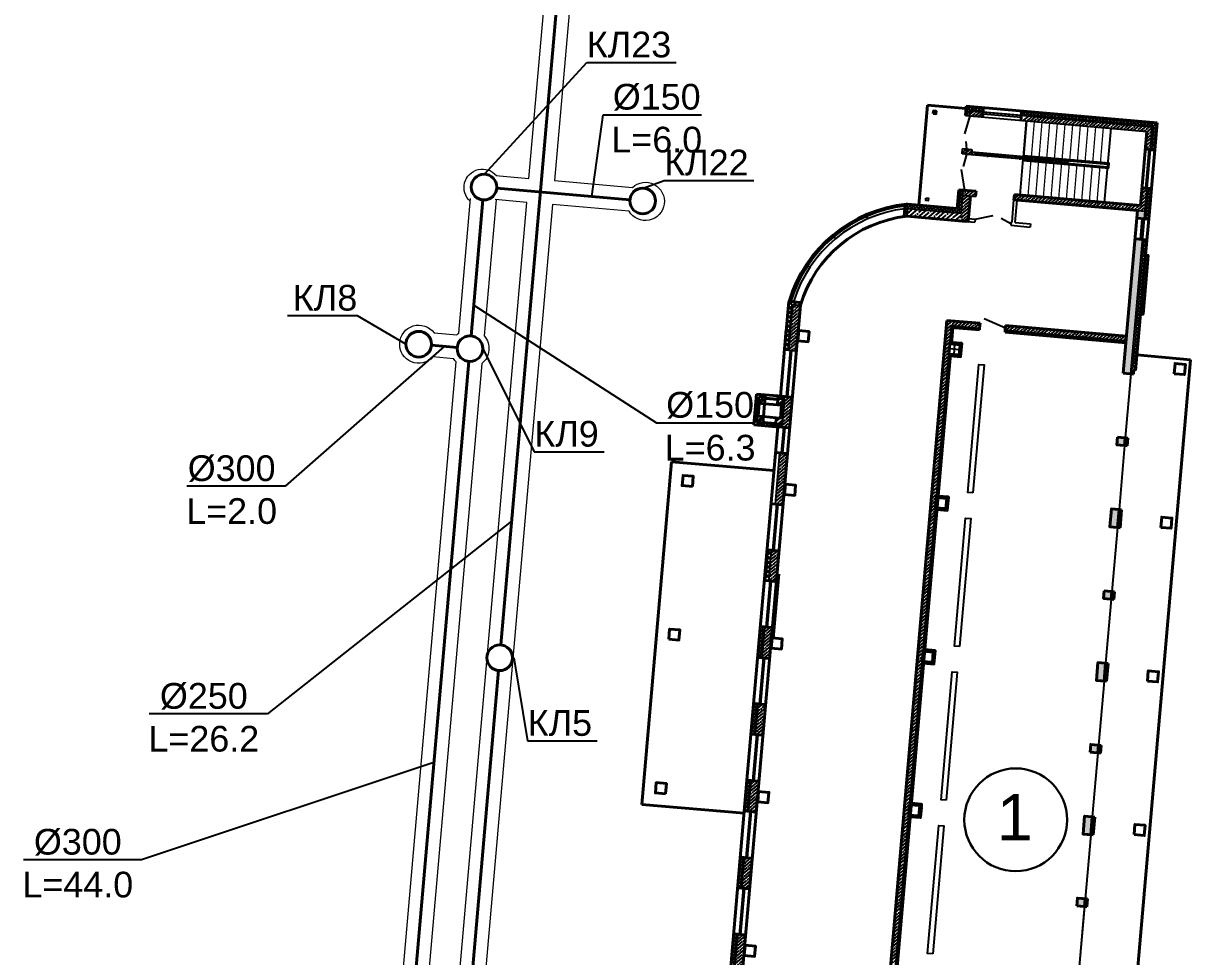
# Model space of a CAD drawing. Header units: millimetres. Extents: x 946 to 259010, y 548 to 42559.
# Drawn here: x 137342 to 146427, y 24471 to 31733 of the extents above; entities that cross this region are included whole.
import ezdxf
from ezdxf import colors
from ezdxf.entities.mleader import LeaderData, LeaderLine
from ezdxf.math import Vec2, Vec3

# ---------------------------------------------------------------- set-up
doc = ezdxf.new("R2010")
doc.units = ezdxf.units.MM
doc.linetypes.add('2-Columns and grid$0$084_(М5) Неукрепленный откос', pattern=[0])
doc.linetypes.add('DASHED', pattern=[19.05, 12.7, -6.35])
for name, color, linetype, lineweight in [('01 - здание', 1, 'Continuous', 40), ('01-Контур', 1, 'Continuous', 25), ('19-канальяК2', 54, 'Continuous', 40), ('Размеры КР', 23, 'Continuous', 13)]:
    doc.layers.add(name, color=color, linetype=linetype, lineweight=lineweight)
doc.styles.add('2_0-Ариел', font='arial.ttf', dxfattribs={"height": 2})
doc.styles.get("Standard").update_dxf_attribs({"font": 'arial.ttf'})
doc.styles.add('ГП-ариель', font='arial.ttf')
doc.linetypes.add('Каналья-К2', pattern='A,20,-4,["К2",Standard,S=2,R=0,X=-2,Y=-1],-2.3', length=26.3)
pattern_1 = [(45, (1452.38544, -901.835), (-0.067351921, 0.067351921), []), (135, (1452.38544, -901.835), (-0.067351921, -0.067351921), [])]
pattern_2 = [(45, (1411.03127, -1534.55234), (-0.134703842, 0.134703842), []), (45, (1411.16598, -1534.55234), (-0.134703842, 0.134703842), [0.238125, -0.047625, 0, -0.047625])]
pattern_3 = [(45, (1452.38544, -901.835), (-0.089802561, 0.089802561), []), (135, (1452.38544, -901.835), (-0.089802561, -0.089802561), [])]

# ---------------------------------------------------------------- blocks, each defined once
blk = doc.blocks.new('Прокуратура_v1')
at = {"layer": '01 - здание', "lineweight": -2, "ltscale": 100}
h = blk.add_hatch(dxfattribs=at)
h.set_pattern_fill('ANSI37', color=256, scale=0.03)
h.set_pattern_definition(pattern_1)
edge = h.paths.add_edge_path()
edge.add_line((-7.31, -0.19), (-6.81, -0.19))
edge.add_line((-6.81, -0.19), (-6.81, -0.02))
edge.add_line((-6.81, -0.02), (-7.449, -0.02))
edge.add_arc((-7.486, -0.015), 0.0375, 279.5173, 352.8701, ccw=False)
edge.add_line((-7.48, -0.052), (-7.48, -0.39))
edge.add_line((-7.48, -0.39), (-7.31, -0.39))
edge.add_line((-7.31, -0.39), (-7.31, -0.19))
h.paths.add_polyline_path([(-7.31, -1.69), (-7.48, -1.69), (-7.48, -1.89), (-7.31, -1.89)])
edge = h.paths.add_edge_path()
edge.add_arc((-0.022, -0.021), 0.0375, 178.8259, 272.3048, ccw=False)
edge.add_line((-0.059, -0.02), (-5.31, -0.02))
edge.add_line((-5.31, -0.02), (-5.31, -0.19))
edge.add_line((-5.31, -0.19), (-0.19, -0.19))
edge.add_line((-0.19, -0.19), (-0.19, -0.39))
edge.add_line((-0.19, -0.39), (-0.02, -0.39))
edge.add_line((-0.02, -0.39), (-0.02, -0.058))
h.paths.add_polyline_path([(-0.02, -0.39), (-0.19, -0.39), (-0.19, -1.09), (-0.02, -1.09)])
h.paths.add_polyline_path([(-0.02, -2.59), (-0.19, -2.59), (-0.19, -3.49), (-0.02, -3.49)])
h.paths.add_polyline_path([(-0.02, -3.49), (-0.19, -3.49), (-0.19, -3.79), (-0.02, -3.79)])
h = blk.add_hatch(dxfattribs=at)
h.set_pattern_fill('ANSI35', color=256, scale=0.03)
h.set_pattern_definition(pattern_2)
h.paths.add_polyline_path([(-7.11, -0.19), (-7.31, -0.19), (-7.31, -0.39), (-7.11, -0.39)])
h.paths.add_polyline_path([(-5.237, -0.39), (-0.71, -0.39), (-0.71, -0.19), (-5.132, -0.19)])
h.paths.add_polyline_path([(-0.71, -0.39), (-0.39, -0.39), (-0.19, -0.39), (-0.19, -0.19), (-0.71, -0.19)])
h.paths.add_polyline_path([(-0.19, -0.39), (-0.39, -0.39), (-0.39, -1.09), (-0.19, -1.09)])
h.paths.add_polyline_path([(-0.39, -2.59), (-0.39, -3.29), (-0.71, -3.29), (-0.71, -3.49), (-0.49, -3.49), (-0.19, -3.49), (-0.19, -2.59)])
h.paths.add_polyline_path([(-0.71, -3.49), (-0.71, -3.29), (-5.31, -3.29), (-5.31, -3.49)])
h.paths.add_polyline_path([(-7.11, -1.89), (-7.11, -1.69), (-7.31, -1.69), (-7.31, -1.89)])
h = blk.add_hatch(dxfattribs=at)
h.set_pattern_fill('ANSI35', color=256, scale=0.03)
h.set_pattern_definition([(45, (1452.38544, -901.835), (-0.134703842, 0.134703842), []), (45, (1452.52014, -901.835), (-0.134703842, 0.134703842), [0.238125, -0.047625, 0, -0.047625])])
h.paths.add_polyline_path([(-7.11, -0.19), (-7.11, -0.39), (-6.81, -0.39), (-6.81, -0.19)])
h = blk.add_hatch(dxfattribs=at)
h.set_pattern_fill('ANSI36', color=256, scale=0.02)
h.set_pattern_definition([(45, (908.73407, -1437.101285), (0.0336759605, 0.1234785217), [0.15875, -0.03175, 0, -0.03175])])
h.paths.add_polyline_path([(-6.99, -1.81), (-7.09, -1.82), (-7.09, -1.9), (-6.99, -1.89)])
h.paths.add_polyline_path([(-3.333, -1.79), (-6.99, -1.79), (-6.99, -1.89), (-3.299, -1.89)])
h = blk.add_hatch(dxfattribs=at)
h.set_pattern_fill('ANSI37', color=256, scale=0.03)
h.set_pattern_definition(pattern_1)
h.paths.add_polyline_path([(-7.31, -3.49), (-7.48, -3.49), (-7.48, -4.02), (-8.98, -4.02), (-9.41, -4.02), (-9.41, -4.19), (-7.31, -4.19)])
h.paths.add_polyline_path([(-7.31, -3.29), (-7.48, -3.29), (-7.48, -3.49), (-7.31, -3.49)])
h = blk.add_hatch(dxfattribs=at)
h.set_pattern_fill('ANSI35', color=256, scale=0.03)
h.set_pattern_definition(pattern_2)
h.paths.add_polyline_path([(-7.11, -3.29), (-7.31, -3.29), (-7.31, -3.49), (-7.11, -3.49)])
h.paths.add_polyline_path([(-7.11, -3.49), (-6.81, -3.49), (-6.81, -3.29), (-7.11, -3.29)])
h = blk.add_hatch(dxfattribs=at)
h.set_pattern_fill('ANSI35', color=256, scale=0.03)
h.set_pattern_definition(pattern_2)
h.paths.add_polyline_path([(-7.11, -3.49), (-7.31, -3.49), (-7.31, -4.49), (-7.11, -4.49)])
h.paths.add_polyline_path([(-7.01, -3.49), (-7.11, -3.49), (-7.11, -4.49), (-7.01, -4.49)])
h = blk.add_hatch(dxfattribs=at)
h.set_pattern_fill('ANSI35', color=256, scale=0.03)
h.set_pattern_definition(pattern_2)
h.paths.add_polyline_path([(-0.19, -3.49), (-0.49, -3.49), (-0.49, -3.79), (-0.19, -3.79)])
h.paths.add_polyline_path([(-0.19, -4.59), (-0.49, -4.59), (-0.49, -9.49), (-0.19, -9.49)])
h.paths.add_polyline_path([(-0.19, -9.49), (-0.49, -9.49), (-0.49, -9.84), (-0.19, -9.84)])
h.paths.add_polyline_path([(-0.19, -12.34), (-0.49, -12.34), (-0.49, -12.64), (-0.19, -12.64)])
h.paths.add_polyline_path([(-0.19, -15.14), (-0.49, -15.14), (-0.49, -15.49), (-0.19, -15.49)])
h.paths.add_polyline_path([(-0.19, -15.49), (-0.49, -15.49), (-0.49, -15.84), (-0.19, -15.84)])
h.paths.add_polyline_path([(-0.19, -18.34), (-0.49, -18.34), (-0.49, -18.64), (-0.19, -18.64)])
h.paths.add_polyline_path([(-0.19, -21.14), (-0.49, -21.14), (-0.49, -21.49), (-0.19, -21.49)])
h.paths.add_polyline_path([(-0.19, -21.49), (-0.49, -21.49), (-0.49, -21.84), (-0.19, -21.84)])
h.paths.add_polyline_path([(-0.19, -24.34), (-0.49, -24.34), (-0.49, -24.64), (-0.19, -24.64)])
h.paths.add_polyline_path([(-0.19, -27.14), (-0.49, -27.14), (-0.49, -27.49), (-0.19, -27.49)])
h.paths.add_polyline_path([(-0.19, -27.49), (-0.49, -27.49), (-0.49, -27.84), (-0.19, -27.84)])
h.paths.add_polyline_path([(-0.19, -30.34), (-0.49, -30.34), (-0.49, -30.64), (-0.19, -30.64)])
h.paths.add_polyline_path([(-0.19, -33.14), (-0.49, -33.14), (-0.49, -33.49), (-0.19, -33.49)])
h.paths.add_polyline_path([(-0.19, -33.49), (-0.49, -33.49), (-0.49, -33.84), (-0.19, -33.84)])
h.paths.add_polyline_path([(-0.19, -36.34), (-0.49, -36.34), (-0.49, -36.64), (-0.19, -36.64)])
h.paths.add_polyline_path([(-0.19, -39.14), (-0.49, -39.14), (-0.49, -39.49), (-0.19, -39.49)])
h.paths.add_polyline_path([(-0.19, -39.49), (-0.49, -39.49), (-0.49, -39.69), (-0.19, -39.69)])
h = blk.add_hatch(dxfattribs=at)
h.set_pattern_fill('ANSI37', color=256, scale=0.03)
h.set_pattern_definition(pattern_1)
h.paths.add_polyline_path([(-9.41, -4.19), (-9.41, -4.02), (-9.457, -4.02, 0.002499), (-9.51, -4.031), (-9.51, -4.511, -0.005218), (-9.41, -4.49)])
h = blk.add_hatch(dxfattribs=at)
h.set_pattern_fill('ANSI35', color=256, scale=0.04)
h.set_pattern_definition([(45, (1452.38544, -901.835), (-0.179605122, 0.179605122), []), (45, (1452.56504, -901.835), (-0.179605122, 0.179605122), [0.3175, -0.0635, 0, -0.0635])])
h.paths.add_polyline_path([(-7.31, -4.191), (-9.41, -4.19), (-9.41, -4.49), (-7.31, -4.49)])
h = blk.add_hatch(dxfattribs=at)
h.set_pattern_fill('ANSI37', color=256, scale=0.03)
h.set_pattern_definition(pattern_1)
h.paths.add_polyline_path([(-0.02, -5.19), (-0.02, -4.59), (-0.19, -4.59), (-0.19, -9.49), (-0.02, -9.49), (-0.02, -9.129, -0.411161), (-0.057, -9.091, -0.411161), (-0.02, -9.054), (-0.02, -7.49)])
h.paths.add_polyline_path([(-0.02, -9.49), (-0.19, -9.49), (-0.19, -9.84), (-0.09, -9.84), (-0.09, -9.69), (-0.02, -9.69)])
h = blk.add_hatch(dxfattribs=at)
h.set_pattern_fill('ANSI37', color=256, scale=0.04)
h.set_pattern_definition(pattern_3)
h.paths.add_polyline_path([(-13.53, -9.49), (-13.7, -9.49), (-13.7, -9.49), (-13.7, -10.09), (-13.53, -10.09)])
h.paths.add_polyline_path([(-13.53, -8.19), (-13.7, -8.19), (-13.7, -9.49), (-13.53, -9.49)])
h = blk.add_hatch(dxfattribs=at)
h.set_pattern_fill('ANSI35', color=256, scale=0.03)
h.set_pattern_definition(pattern_2)
h.paths.add_polyline_path([(-13.23, -17.89), (-13.53, -17.89), (-13.53, -19.09), (-13.23, -19.09)])
h.paths.add_polyline_path([(-13.53, -16.09), (-13.23, -16.09), (-13.23, -15.49), (-13.53, -15.49)])
h.paths.add_polyline_path([(-13.23, -15.49), (-13.23, -14.09), (-13.53, -14.09), (-13.53, -15.49)])
h.paths.add_polyline_path([(-13.23, -11.89), (-13.53, -11.89), (-13.53, -13.09), (-13.23, -13.09)])
h.paths.add_polyline_path([(-13.53, -10.09), (-13.23, -10.09), (-13.23, -9.49), (-13.53, -9.49)])
edge = h.paths.add_edge_path()
edge.add_line((-13.53, -9.49), (-13.23, -9.49))
edge.add_line((-13.23, -9.49), (-13.23, -9.29))
edge.add_arc((-27.855, -8.79), 14.634, 358.042, 361.958)
edge.add_line((-13.23, -8.29), (-13.53, -8.29))
edge.add_arc((47.787, -8.89), 61.32, 179.43937, 180.56063)
h = blk.add_hatch(dxfattribs=at)
h.set_pattern_fill('ANSI37', color=256, scale=0.04)
h.set_pattern_definition(pattern_3)
h.paths.add_polyline_path([(-13.23, -8.19), (-13.53, -8.19), (-13.53, -8.29), (-13.23, -8.29)])
h = blk.add_hatch(dxfattribs=at)
h.set_pattern_fill('ANSI35', color=256, scale=0.03)
h.set_pattern_definition(pattern_2)
h.paths.add_polyline_path([(-7.31, -15.49), (-7.51, -15.49), (-7.51, -21.49), (-7.31, -21.49), (-7.31, -21.29)])
h.paths.add_polyline_path([(-7.31, -9.49), (-7.51, -9.49), (-7.51, -15.49), (-7.31, -15.49), (-7.31, -15.29)])
h.paths.add_polyline_path([(-7.11, -8.39), (-7.51, -8.39), (-7.51, -9.49), (-7.31, -9.49), (-7.31, -9.29), (-7.31, -8.59), (-7.11, -8.59)])
h.paths.add_polyline_path([(-6.21, -8.39), (-6.564, -8.39), (-6.501, -8.59), (-6.21, -8.59)])
h.paths.add_polyline_path([(-6.564, -8.39), (-7.11, -8.39), (-7.11, -8.59), (-6.501, -8.59)])
h.paths.add_polyline_path([(-4.225, -8.39), (-5.21, -8.39), (-5.21, -8.59), (-4.208, -8.59)])
h.paths.add_polyline_path([(-0.71, -8.39), (-4.225, -8.39), (-4.208, -8.59), (-0.71, -8.59)])
h.paths.add_polyline_path([(-0.49, -8.39), (-0.71, -8.39), (-0.71, -8.59), (-0.49, -8.59)])
h = blk.add_hatch(dxfattribs=at)
h.set_pattern_fill('ANSI32', color=256, scale=0.02)
h.set_pattern_definition([(45, (1459.09888, -872.56195), (-0.134703842, 0.134703842), []), (45, (1459.18868, -872.56195), (-0.134703842, 0.134703842), [])])
h.paths.add_polyline_path([(-14.29, -12.24), (-14.29, -11.99), (-14.54, -11.99), (-14.54, -12.24)])
h.paths.add_polyline_path([(-13.79, -11.99), (-13.79, -12.24), (-13.53, -12.24), (-13.53, -11.99)])
h.paths.add_polyline_path([(-13.79, -12.74), (-13.79, -12.99), (-13.53, -12.99), (-13.53, -12.74)])
h = blk.add_hatch(dxfattribs=at)
h.set_pattern_fill('ANSI31', color=256, scale=0.02)
h.set_pattern_definition([(45, (1459.31888, -872.561955), (-0.0449012806, 0.0449012806), [])])
h.paths.add_polyline_path([(-14.54, -12.74), (-14.49, -12.74), (-14.49, -12.24), (-14.54, -12.24)])
h = blk.add_hatch(dxfattribs=at)
h.set_pattern_fill('ANSI31', color=256, scale=0.02)
h.set_pattern_definition([(45, (1459.09888, -872.561955), (-0.0449012806, 0.0449012806), [])])
h.paths.add_polyline_path([(-13.79, -11.99), (-14.091, -11.99), (-14.091, -12.04), (-13.79, -12.04)])
h.paths.add_polyline_path([(-14.091, -11.99), (-14.29, -11.99), (-14.29, -12.04), (-14.091, -12.04)])
h.paths.add_polyline_path([(-13.79, -12.94), (-14.29, -12.94), (-14.29, -12.99), (-13.79, -12.99)])
h = blk.add_hatch(dxfattribs=at)
h.set_pattern_fill('ANSI37', color=256, scale=0.04)
h.set_pattern_definition([(45, (1411.03127, -1528.55234), (-0.089802561, 0.089802561), []), (135, (1411.03127, -1528.55234), (-0.089802561, -0.089802561), [])])
h.paths.add_polyline_path([(-13.53, -12.24), (-13.63, -12.24), (-13.63, -12.74), (-13.53, -12.74)])
h = blk.add_hatch(dxfattribs=at)
h.set_pattern_fill('ANSI37', color=256, scale=0.03)
h.set_pattern_definition(pattern_1)
h.paths.add_polyline_path([(-0.09, -12.34), (-0.19, -12.34), (-0.19, -12.64), (-0.09, -12.64)])
h.paths.add_polyline_path([(-0.09, -15.14), (-0.19, -15.14), (-0.19, -15.49), (-0.09, -15.49)])
h.paths.add_polyline_path([(-0.09, -15.49), (-0.19, -15.49), (-0.19, -15.84), (-0.09, -15.84)])
h.paths.add_polyline_path([(-0.09, -18.34), (-0.19, -18.34), (-0.19, -18.64), (-0.09, -18.64)])
h.paths.add_polyline_path([(-0.09, -21.14), (-0.19, -21.14), (-0.19, -21.49), (-0.09, -21.49)])
h.paths.add_polyline_path([(-0.09, -21.49), (-0.19, -21.49), (-0.19, -21.84), (-0.09, -21.84)])
h.paths.add_polyline_path([(-0.09, -24.34), (-0.19, -24.34), (-0.19, -24.64), (-0.09, -24.64)])
h.paths.add_polyline_path([(-0.09, -27.14), (-0.19, -27.14), (-0.19, -27.49), (-0.09, -27.49)])
h.paths.add_polyline_path([(-0.09, -27.49), (-0.19, -27.49), (-0.19, -27.84), (-0.09, -27.84)])
h.paths.add_polyline_path([(-0.09, -30.34), (-0.19, -30.34), (-0.19, -30.64), (-0.09, -30.64)])
h.paths.add_polyline_path([(-0.09, -33.14), (-0.19, -33.14), (-0.19, -33.49), (-0.09, -33.49)])
h.paths.add_polyline_path([(-0.09, -33.49), (-0.19, -33.49), (-0.19, -33.84), (-0.09, -33.84)])
h.paths.add_polyline_path([(-0.09, -36.34), (-0.19, -36.34), (-0.19, -36.64), (-0.09, -36.64)])
h.paths.add_polyline_path([(-0.09, -39.14), (-0.19, -39.14), (-0.19, -39.49), (-0.09, -39.49)])
h = blk.add_hatch(dxfattribs=at)
h.set_pattern_fill('ANSI32', color=256, scale=0.02)
h.set_pattern_definition([(45, (1459.31888, -872.56195), (-0.134703842, 0.134703842), []), (45, (1459.40868, -872.56195), (-0.134703842, 0.134703842), [])])
h.paths.add_polyline_path([(-14.401, -12.74), (-14.54, -12.74), (-14.54, -12.99), (-14.401, -12.99)])
h.paths.add_polyline_path([(-14.29, -12.74), (-14.401, -12.74), (-14.401, -12.99), (-14.29, -12.99)])
h = blk.add_hatch(dxfattribs=at)
h.set_pattern_fill('ANSI37', color=256, scale=0.04)
h.set_pattern_definition([(45, (1411.03127, -1534.55234), (-0.089802561, 0.089802561), []), (135, (1411.03127, -1534.55234), (-0.089802561, -0.089802561), [])])
h.paths.add_polyline_path([(-13.53, -17.89), (-13.7, -17.89), (-13.7, -19.09), (-13.53, -19.09)])
h = blk.add_hatch(dxfattribs=at)
h.set_pattern_fill('ANSI37', color=256, scale=0.03)
h.set_pattern_definition(pattern_1)
h.paths.add_polyline_path([(-13.53, -35.89), (-13.7, -35.89), (-13.7, -37.09), (-13.53, -37.09)])
h.paths.add_polyline_path([(-13.53, -33.49), (-13.7, -33.49), (-13.7, -34.09), (-13.53, -34.09)])
h.paths.add_polyline_path([(-13.53, -32.89), (-13.7, -32.89), (-13.7, -33.49), (-13.53, -33.49)])
h.paths.add_polyline_path([(-13.53, -29.89), (-13.7, -29.89), (-13.7, -31.09), (-13.53, -31.09)])
h.paths.add_polyline_path([(-13.53, -27.49), (-13.7, -27.49), (-13.7, -28.09), (-13.53, -28.09)])
h.paths.add_polyline_path([(-13.53, -26.89), (-13.7, -26.89), (-13.7, -27.49), (-13.53, -27.49)])
h.paths.add_polyline_path([(-13.53, -23.89), (-13.7, -23.89), (-13.7, -25.051, -0.438008), (-13.661, -25.09), (-13.53, -25.09)])
h.paths.add_polyline_path([(-13.53, -21.49), (-13.7, -21.49), (-13.7, -22.09), (-13.53, -22.09)])
h.paths.add_polyline_path([(-13.53, -20.89), (-13.7, -20.89), (-13.7, -21.49), (-13.53, -21.49)])
h = blk.add_hatch(dxfattribs=at)
h.set_pattern_fill('ANSI35', color=256, scale=0.03)
h.set_pattern_definition(pattern_2)
h.paths.add_polyline_path([(-13.23, -29.89), (-13.53, -29.89), (-13.53, -31.09), (-13.23, -31.09)])
h.paths.add_polyline_path([(-13.23, -27.49), (-13.53, -27.49), (-13.53, -28.09), (-13.23, -28.09)])
h.paths.add_polyline_path([(-13.53, -27.49), (-13.23, -27.49), (-13.23, -26.89), (-13.53, -26.89)])
h.paths.add_polyline_path([(-13.23, -23.89), (-13.53, -23.89), (-13.53, -25.09), (-13.23, -25.09)])
h.paths.add_polyline_path([(-13.23, -21.49), (-13.53, -21.49), (-13.53, -22.09), (-13.23, -22.09)])
h.paths.add_polyline_path([(-13.23, -21.09), (-13.23, -20.89), (-13.53, -20.89), (-13.53, -21.49), (-13.23, -21.49)])
h = blk.add_hatch(dxfattribs=at)
h.set_pattern_fill('ANSI35', color=256, scale=0.03)
h.set_pattern_definition(pattern_2)
h.paths.add_polyline_path([(-7.31, -21.49), (-7.51, -21.49), (-7.51, -27.49), (-7.31, -27.49), (-7.31, -27.29)])
h = blk.add_hatch(dxfattribs=at)
h.set_pattern_fill('ANSI35', color=256, scale=0.03)
h.set_pattern_definition(pattern_2)
h.paths.add_polyline_path([(-7.31, -27.49), (-7.51, -27.49), (-7.51, -33.49), (-7.31, -33.49), (-7.31, -33.29)])
h = blk.add_hatch(dxfattribs=at)
h.set_pattern_fill('ANSI35', color=256, scale=0.03)
h.set_pattern_definition(pattern_2)
h.paths.add_polyline_path([(-17.53, -46.09), (-17.23, -46.09), (-17.23, -44.89), (-17.53, -44.89)])
h.paths.add_polyline_path([(-17.23, -41.89), (-17.53, -41.89), (-17.53, -43.09), (-17.23, -43.09)])
h.paths.add_polyline_path([(-17.23, -39.27), (-17.01, -39.27), (-17.01, -38.97), (-17.53, -38.97), (-17.53, -40.09), (-17.23, -40.09)])
h.paths.add_polyline_path([(-17.01, -38.97), (-17.01, -39.27), (-13.23, -39.27), (-13.23, -38.09), (-13.53, -38.09), (-13.53, -38.97)])
h.paths.add_polyline_path([(-13.53, -37.09), (-13.23, -37.09), (-13.23, -35.89), (-13.53, -35.89)])
h.paths.add_polyline_path([(-13.23, -33.49), (-13.53, -33.49), (-13.53, -34.09), (-13.23, -34.09)])
h.paths.add_polyline_path([(-13.23, -32.89), (-13.53, -32.89), (-13.53, -33.49), (-13.23, -33.49)])
at = {"layer": '01 - здание', "ltscale": 100}
for p, q in [((-8.98, -0.12), (-8.98, -4.02)), ((-7.48, -0.12), (-8.98, -0.12)), ((-7.48, -0.02), (-0.02, -0.02)), ((-7.48, -0.39), (-7.48, -0.02)), ((-6.81, -0.39), (-6.81, -0.02)), ((-5.31, -0.39), (-5.31, -0.02)), ((-0.39, -3.29), (-0.39, -0.39)), ((-0.39, -3.29), (-0.39, -0.39)), ((-0.39, -3.29), (-0.39, -0.39)), ((-0.39, -3.29), (-0.39, -0.39)), ((-0.39, -3.29), (-0.39, -0.39)), ((-0.39, -3.29), (-0.39, -0.39)), ((-0.39, -3.29), (-0.39, -0.39)), ((-0.39, -3.29), (-0.39, -0.39)), ((-0.02, -0.02), (-0.02, -3.49)), ((-0.02, -1.09), (-0.39, -1.09)), ((-0.02, -2.59), (-0.39, -2.59)), ((-7.48, -4.02), (-7.48, -3.29)), ((-7.31, -3.29), (-7.48, -3.29)), ((-7.345, -3.29), (-6.81, -3.29)), ((-7.01, -4.49), (-7.01, -3.49)), ((-6.81, -3.29), (-6.81, -3.49)), ((-5.31, -3.29), (-0.39, -3.29)), ((-5.31, -3.29), (-5.31, -3.49)), ((-0.49, -3.49), (-5.31, -3.49)), ((-0.49, -9.84), (-0.49, -3.49)), ((-0.02, -3.49), (-0.02, -5.19)), ((-9.51, -4.031), (-9.51, -4.511)), ((-9.41, -4.02), (-9.457, -4.02)), ((-9.41, -4.02), (-7.48, -4.02)), ((-0.49, -3.79), (-0.02, -3.79)), ((-7.11, -4.49), (-9.41, -4.49)), ((-7.01, -4.49), (-8.43, -4.49)), ((-0.49, -4.59), (-0.02, -4.59)), ((0.08, -5.19), (-0.02, -5.19)), ((0.08, -5.19), (0.08, -7.49)), ((-0.02, -7.49), (-0.02, -9.69)), ((-13.7, -9.49), (-13.7, -8.19)), ((-13.23, -8.19), (-13.7, -8.19)), ((-13.208, -8.19), (-13.7, -8.19)), ((-13.23, -9.49), (-13.23, -8.29)), ((-7.51, -36.159), (-7.51, -8.39)), ((-6.21, -8.39), (-7.51, -8.39)), ((-6.21, -8.39), (-6.21, -8.59)), ((-6.21, -8.59), (-6.21, -8.653)), ((-0.49, -8.39), (-5.21, -8.39)), ((-5.21, -8.39), (-5.21, -8.59)), ((-5.21, -8.59), (-5.21, -8.653)), ((-6.21, -8.653), (-7.31, -8.653)), ((-7.247, -8.653), (-7.247, -9.29)), ((-0.49, -8.653), (-5.21, -8.653)), ((-13.7, -11.89), (-13.7, -9.29)), ((-13.23, -21.29), (-13.23, -9.29)), ((-0.02, -9.09), (2.08, -9.09)), ((2.08, -39.89), (2.08, -9.09)), ((-7.247, -9.69), (-7.247, -39.227)), ((-0.49, -9.84), (-0.09, -9.84)), ((-0.09, -9.84), (-0.09, -9.69)), ((-0.09, -9.69), (-0.02, -9.69)), ((-13.63, -11.89), (-14.64, -11.89)), ((-14.64, -11.89), (-14.64, -13.09)), ((-14.54, -12.24), (-14.64, -12.24)), ((-14.29, -11.99), (-14.54, -11.99)), ((-14.54, -11.99), (-14.54, -12.24)), ((-14.29, -12.24), (-14.54, -12.24)), ((-14.54, -12.24), (-14.54, -12.74)), ((-14.29, -11.99), (-14.29, -11.89)), ((-14.29, -11.99), (-14.29, -12.24)), ((-14.29, -12.24), (-14.29, -12.74)), ((-14.29, -12.24), (-13.79, -12.24)), ((-13.79, -11.99), (-13.79, -11.89)), ((-13.53, -11.99), (-13.79, -11.99)), ((-13.79, -11.99), (-13.79, -12.24)), ((-13.53, -12.24), (-13.79, -12.24)), ((-13.23, -11.89), (-13.7, -11.89)), ((-13.63, -12.24), (-13.63, -12.74)), ((-0.49, -12.34), (-0.09, -12.34)), ((-0.49, -12.64), (-0.09, -12.64)), ((-0.49, -12.64), (-0.09, -12.64)), ((-0.09, -12.64), (-0.09, -12.34)), ((-14.54, -12.74), (-14.64, -12.74)), ((-13.63, -13.09), (-14.64, -13.09)), ((-14.54, -12.74), (-14.54, -12.99)), ((-14.29, -12.74), (-14.54, -12.74)), ((-14.29, -12.99), (-14.54, -12.99)), ((-14.29, -12.74), (-14.29, -12.99)), ((-14.29, -12.74), (-13.79, -12.74)), ((-14.29, -12.99), (-13.79, -12.99)), ((-14.29, -13.09), (-14.29, -12.99)), ((-13.79, -12.74), (-13.79, -12.99)), ((-13.53, -12.74), (-13.79, -12.74)), ((-13.53, -12.99), (-13.79, -12.99)), ((-13.79, -13.09), (-13.79, -12.99)), ((-13.7, -26.89), (-13.7, -13.09)), ((-13.7, -13.09), (-13.23, -13.09)), ((-13.23, -14.09), (-13.7, -14.09)), ((-13.7, -14.09), (-13.23, -14.09)), ((-0.49, -15.84), (-0.49, -15.14)), ((-0.49, -15.14), (-0.09, -15.14)), ((-0.09, -15.84), (-0.09, -15.14)), ((-0.49, -15.84), (-0.09, -15.84)), ((-13.7, -16.09), (-13.23, -16.09)), ((-13.7, -17.89), (-13.23, -17.89)), ((-0.49, -18.64), (-0.49, -18.34)), ((-0.49, -18.34), (-0.09, -18.34)), ((-0.09, -18.64), (-0.09, -18.34)), ((-0.49, -18.64), (-0.09, -18.64)), ((-0.49, -18.64), (-0.09, -18.64)), ((-13.7, -19.09), (-13.23, -19.09)), ((-13.7, -19.09), (-13.23, -19.09)), ((-13.7, -20.89), (-13.23, -20.89)), ((-13.23, -39.27), (-13.23, -21.09)), ((-0.49, -21.84), (-0.49, -21.14)), ((-0.49, -21.14), (-0.09, -21.14)), ((-0.09, -21.84), (-0.09, -21.14)), ((-13.7, -22.09), (-13.23, -22.09)), ((-0.49, -21.84), (-0.09, -21.84)), ((-13.7, -23.89), (-13.23, -23.89)), ((-0.49, -24.64), (-0.49, -24.34)), ((-0.49, -24.34), (-0.09, -24.34)), ((-0.09, -24.64), (-0.09, -24.34)), ((-0.49, -24.64), (-0.09, -24.64)), ((-0.49, -24.64), (-0.09, -24.64)), ((-13.7, -25.09), (-13.23, -25.09)), ((-13.7, -38.8), (-13.7, -26.89)), ((-13.7, -26.89), (-13.23, -26.89)), ((-13.23, -26.89), (-13.7, -26.89)), ((-0.49, -27.84), (-0.49, -27.14)), ((-0.49, -27.14), (-0.09, -27.14)), ((-0.09, -27.84), (-0.09, -27.14)), ((-13.7, -28.09), (-13.23, -28.09)), ((-0.49, -27.84), (-0.09, -27.84)), ((-13.7, -29.89), (-13.23, -29.89)), ((-13.23, -29.89), (-13.7, -29.89)), ((-0.49, -30.64), (-0.49, -30.34)), ((-0.49, -30.34), (-0.09, -30.34)), ((-0.09, -30.64), (-0.09, -30.34)), ((-0.49, -30.64), (-0.09, -30.64)), ((-0.49, -30.64), (-0.09, -30.64)), ((-13.7, -31.09), (-13.23, -31.09)), ((-13.7, -32.89), (-13.23, -32.89)), ((-13.23, -32.89), (-13.7, -32.89))]:
    blk.add_line(p, q, dxfattribs=at)
at = {"layer": '01 - здание', "lineweight": -2, "ltscale": 100}
for p, q in [((-7.48, -0.39), (-7.31, -0.39)), ((-7.31, -0.39), (-7.453, -1.102)), ((-7.31, -0.19), (-0.19, -0.19)), ((-7.31, -0.39), (-7.31, -0.19)), ((-7.31, -0.39), (-0.39, -0.39)), ((-6.81, -0.19), (-5.31, -0.19)), ((-6.801, -0.259), (-5.31, -0.259)), ((-5.09, -1.79), (-5.09, -0.39)), ((-5.09, -0.39), (-5.09, -1.79)), ((-1.79, -3.29), (-1.79, -0.39)), ((-0.19, -1.09), (-0.19, -0.19)), ((-0.19, -1.09), (-0.19, -0.19)), ((-0.19, -1.09), (-0.19, -0.19)), ((-0.19, -1.09), (-0.19, -0.19)), ((-0.19, -1.09), (-0.19, -0.19)), ((-0.256, -1.09), (-0.256, -2.59)), ((-0.205, -1.09), (-0.205, -2.59)), ((-7.48, -1.89), (-7.48, -1.69)), ((-7.11, -1.69), (-7.48, -1.69)), ((-7.31, -1.69), (-7.366, -1.393)), ((-7.31, -1.89), (-7.31, -1.69)), ((-7.11, -1.79), (-7.11, -1.69)), ((-7.11, -1.69), (-7.11, -1.89)), ((-3.299, -1.79), (-7.11, -1.79)), ((-5.09, -1.74), (-1.74, -1.74)), ((-3.29, -1.79), (-1.79, -1.79)), ((-1.74, -1.94), (-1.74, -1.74)), ((-7.11, -1.89), (-7.48, -1.89)), ((-7.31, -1.89), (-7.395, -2.378)), ((-5.09, -1.89), (-7.11, -1.89)), ((-5.09, -1.89), (-1.79, -1.89)), ((-5.09, -3.29), (-5.09, -1.89)), ((-5.09, -1.94), (-1.74, -1.94)), ((-7.245, -3.29), (-7.441, -2.496)), ((-0.19, -3.49), (-0.19, -2.59)), ((-0.19, -3.49), (-0.19, -2.59)), ((-0.19, -3.49), (-0.19, -2.59)), ((-0.19, -3.49), (-0.19, -2.59)), ((-0.19, -3.49), (-0.19, -2.59)), ((-0.19, -3.49), (-0.19, -2.59)), ((-7.31, -4.191), (-7.31, -3.29)), ((-7.31, -3.49), (-6.81, -3.49)), ((-5.31, -4.37), (-5.31, -3.49)), ((-5.31, -4.37), (-5.31, -3.49)), ((-5.19, -4.37), (-5.19, -3.49)), ((-5.19, -4.37), (-5.19, -3.49)), ((-0.49, -3.49), (-0.19, -3.49)), ((-0.49, -3.49), (-0.19, -3.49)), ((-0.49, -3.49), (-0.19, -3.49)), ((-0.49, -3.49), (-0.19, -3.49)), ((-0.49, -3.49), (-0.19, -3.49)), ((-0.49, -3.49), (-0.19, -3.49)), ((-0.19, -9.84), (-0.19, -3.49)), ((-9, -4.059), (-9, -4.061)), ((-7.48, -4.02), (-8.98, -4.02)), ((-7.48, -4.02), (-8.43, -4.02)), ((-0.29, -3.79), (-0.29, -4.59)), ((-0.24, -3.79), (-0.24, -4.59)), ((-9.41, -4.19), (-9.41, -4.49)), ((-9.41, -4.19), (-7.31, -4.19)), ((-9.31, -4.19), (-7.31, -4.191)), ((-7.31, -4.19), (-8.43, -4.19)), ((-7.21, -4.49), (-6.75, -4.49)), ((-7.01, -4.37), (-6.75, -4.37)), ((-6.75, -4.37), (-6.058, -4.165)), ((-6.75, -4.37), (-6.75, -4.49)), ((-5.35, -4.43), (-5.746, -4.262)), ((-5.35, -4.37), (-5.31, -4.37)), ((-5.35, -4.37), (-5.35, -4.49)), ((-5.35, -4.49), (-4.59, -4.49)), ((-5.19, -4.37), (-4.59, -4.37)), ((-4.59, -4.37), (-4.59, -4.49)), ((-10.907, -4.718), (-10.955, -4.63)), ((-0.02, -5.19), (-0.02, -7.49)), ((-12.101, -5.606), (-12.172, -5.535)), ((-12.995, -6.796), (-13.083, -6.748)), ((0.08, -7.49), (-0.02, -7.49)), ((-13.53, -8.29), (-13.23, -8.29)), ((-13.53, -9.49), (-13.53, -8.29)), ((-7.31, -36.159), (-7.31, -8.59)), ((-6.21, -8.59), (-7.31, -8.59)), ((-5.21, -8.49), (-6.067, -8.2)), ((-0.49, -8.59), (-5.21, -8.59)), ((-13.53, -10.09), (-13.53, -9.49)), ((-6.91, -9.49), (-7.31, -9.49)), ((-7.11, -9.69), (-7.11, -9.29)), ((-0.19, -9.84), (-0.19, -12.34)), ((-13.23, -10.09), (-13.7, -10.09)), ((-13.478, -10.09), (-13.478, -11.89)), ((-13.426, -10.09), (-13.426, -11.89)), ((-14.49, -12.24), (-14.49, -12.74)), ((-14.29, -11.99), (-13.79, -11.99)), ((-14.29, -12.04), (-13.79, -12.04)), ((-13.53, -13.09), (-13.53, -11.89)), ((-0.49, -12.64), (-0.49, -12.34)), ((-0.19, -12.64), (-0.19, -12.34)), ((-0.19, -12.64), (-0.19, -15.14)), ((-14.29, -12.94), (-13.79, -12.94)), ((-13.478, -13.09), (-13.478, -14.09)), ((-13.426, -13.09), (-13.426, -14.09)), ((-13.53, -16.09), (-13.53, -14.09)), ((-0.19, -15.84), (-0.19, -15.14)), ((-0.19, -15.84), (-0.19, -18.34)), ((-13.474, -17.89), (-13.474, -16.09)), ((-13.422, -17.89), (-13.422, -16.09)), ((-13.53, -19.09), (-13.53, -17.89)), ((-0.19, -18.64), (-0.19, -18.34)), ((-13.147, -18.793), (-13.147, -21.29)), ((-0.19, -18.64), (-0.19, -21.14)), ((-13.474, -20.89), (-13.474, -19.09)), ((-13.422, -20.89), (-13.422, -19.09)), ((-13.53, -22.09), (-13.53, -20.89)), ((-0.19, -21.84), (-0.19, -21.14)), ((-13.474, -23.89), (-13.474, -22.09)), ((-13.422, -23.89), (-13.422, -22.09)), ((-0.19, -21.84), (-0.19, -24.34)), ((-0.19, -21.84), (-0.19, -24.34)), ((-13.53, -25.09), (-13.53, -23.89)), ((-0.19, -24.64), (-0.19, -24.34)), ((-0.19, -24.64), (-0.19, -27.14)), ((-13.474, -26.89), (-13.474, -25.09)), ((-13.422, -26.89), (-13.422, -25.09)), ((-13.53, -28.09), (-13.53, -26.89)), ((-0.19, -27.84), (-0.19, -27.14)), ((-13.474, -29.89), (-13.474, -28.09)), ((-13.422, -29.89), (-13.422, -28.09)), ((-0.19, -27.84), (-0.19, -30.34)), ((-0.19, -27.84), (-0.19, -30.34)), ((-13.53, -31.09), (-13.53, -29.89)), ((-0.19, -30.64), (-0.19, -30.34)), ((-0.19, -30.59), (-0.19, -33.14)), ((-0.19, -30.64), (-0.19, -33.14)), ((-13.474, -32.89), (-13.474, -31.09)), ((-13.422, -32.89), (-13.422, -31.09)), ((-13.53, -34.09), (-13.53, -32.89))]:
    blk.add_line(p, q, dxfattribs=at)
at = {"layer": '01 - здание', "lineweight": 15, "ltscale": 100}
for p, q in [((-4.79, -0.39), (-4.79, -1.79)), ((-4.49, -0.39), (-4.49, -1.79)), ((-4.19, -0.39), (-4.19, -1.79)), ((-3.89, -0.39), (-3.89, -1.79)), ((-3.59, -0.39), (-3.59, -1.79)), ((-3.29, -0.39), (-3.29, -1.79)), ((-2.99, -0.39), (-2.99, -1.79)), ((-2.69, -0.39), (-2.69, -1.79)), ((-2.39, -0.39), (-2.39, -1.79)), ((-2.09, -0.39), (-2.09, -1.79)), ((-4.79, -1.89), (-4.79, -3.29)), ((-4.49, -1.89), (-4.49, -3.29)), ((-4.19, -1.89), (-4.19, -3.29)), ((-3.89, -1.89), (-3.89, -3.29)), ((-3.59, -1.89), (-3.59, -3.29)), ((-3.29, -1.89), (-3.29, -3.29)), ((-2.99, -1.89), (-2.99, -3.29)), ((-2.69, -1.89), (-2.69, -3.29)), ((-2.39, -1.89), (-2.39, -3.29)), ((-2.09, -1.89), (-2.09, -3.29))]:
    blk.add_line(p, q, dxfattribs=at)
at = {"layer": '01 - здание', "ltscale": 100}
for points in [[(-8.73, -0.42), (-8.63, -0.42), (-8.63, -0.32), (-8.73, -0.32)], [(-0.49, -12.34), (-0.19, -12.34), (-0.19, -12.64), (-0.49, -12.64)], [(-0.19, -15.84), (-0.49, -15.84), (-0.49, -15.14), (-0.19, -15.14)], [(-0.49, -18.34), (-0.19, -18.34), (-0.19, -18.64), (-0.49, -18.64)], [(-0.19, -21.84), (-0.49, -21.84), (-0.49, -21.14), (-0.19, -21.14)], [(-0.49, -24.64), (-0.19, -24.64), (-0.19, -24.34), (-0.49, -24.34)], [(-0.19, -27.84), (-0.49, -27.84), (-0.49, -27.14), (-0.19, -27.14)], [(-0.49, -30.64), (-0.19, -30.64), (-0.19, -30.34), (-0.49, -30.34)]]:
    blk.add_lwpolyline(points, close=True, dxfattribs=at)
at = {"layer": '01 - здание', "lineweight": -2, "ltscale": 100}
for points in [[(-7.11, -1.89), (-7.31, -1.89), (-7.31, -1.69), (-7.11, -1.69)], [(-8.73, -3.72), (-8.63, -3.72), (-8.63, -3.82), (-8.73, -3.82)], [(-5.91, -14.99), (-6.11, -14.99), (-6.11, -9.99), (-5.91, -9.99)], [(-5.91, -20.99), (-6.11, -20.99), (-6.11, -15.99), (-5.91, -15.99)], [(-5.91, -26.99), (-6.11, -26.99), (-6.11, -21.99), (-5.91, -21.99)], [(-5.91, -32.99), (-6.11, -32.99), (-6.11, -27.99), (-5.91, -27.99)]]:
    blk.add_lwpolyline(points, close=True, dxfattribs=at)
at = {"layer": '01 - здание', "ltscale": 100}
for points in [[(-0.02, -5.19), (0.08, -5.19), (0.08, -7.49), (-0.02, -7.49)], [(-13.21, -9.69), (-13.21, -9.29), (-12.81, -9.29), (-12.81, -9.69), (-13.21, -9.69)], [(-7.31, -9.69), (-7.31, -9.29), (-6.91, -9.29), (-6.91, -9.69), (-7.31, -9.69)], [(-7.247, -9.227), (-6.847, -9.227), (-6.847, -9.627)], [(-7.247, -9.753), (-6.847, -9.753), (-6.847, -9.353)], [(1.49, -9.69), (1.49, -9.29), (1.89, -9.29), (1.89, -9.69), (1.49, -9.69)], [(-16.81, -15.69), (-16.81, -15.29), (-17.21, -15.29), (-17.21, -15.69), (-16.81, -15.69)], [(-13.21, -15.69), (-13.21, -15.29), (-12.81, -15.29), (-12.81, -15.69), (-13.21, -15.69)], [(-13.21, -15.69), (-13.21, -15.29), (-12.81, -15.29), (-12.81, -15.69), (-13.21, -15.69)], [(-13.21, -15.69), (-13.21, -15.29), (-12.81, -15.29), (-12.81, -15.69), (-13.21, -15.69)], [(-7.31, -15.69), (-7.31, -15.29), (-6.91, -15.29), (-6.91, -15.69), (-7.31, -15.69)], [(-7.247, -15.227), (-6.847, -15.227), (-6.847, -15.627)], [(-7.247, -15.753), (-6.847, -15.753), (-6.847, -15.353)], [(1.49, -15.69), (1.49, -15.29), (1.89, -15.29), (1.89, -15.69), (1.49, -15.69)], [(-17.21, -21.69), (-17.21, -21.29), (-16.81, -21.29), (-16.81, -21.69), (-17.21, -21.69)], [(-13.21, -21.69), (-13.21, -21.29), (-12.81, -21.29), (-12.81, -21.69), (-13.21, -21.69)], [(-13.21, -21.69), (-13.21, -21.29), (-12.81, -21.29), (-12.81, -21.69), (-13.21, -21.69)], [(-13.21, -21.69), (-13.21, -21.29), (-12.81, -21.29), (-12.81, -21.69), (-13.21, -21.69)], [(-7.31, -21.69), (-7.31, -21.29), (-6.91, -21.29), (-6.91, -21.69), (-7.31, -21.69)], [(-7.247, -21.227), (-6.847, -21.227), (-6.847, -21.627)], [(1.49, -21.69), (1.49, -21.29), (1.89, -21.29), (1.89, -21.69), (1.49, -21.69)], [(-7.247, -21.753), (-6.847, -21.753), (-6.847, -21.353)], [(-7.247, -27.227), (-6.847, -27.227), (-6.847, -27.627)], [(-16.81, -27.69), (-16.81, -27.29), (-17.21, -27.29), (-17.21, -27.69), (-16.81, -27.69)], [(-13.21, -27.69), (-13.21, -27.29), (-12.81, -27.29), (-12.81, -27.69), (-13.21, -27.69)], [(-13.21, -27.69), (-13.21, -27.29), (-12.81, -27.29), (-12.81, -27.69), (-13.21, -27.69)], [(-13.21, -27.69), (-13.21, -27.29), (-12.81, -27.29), (-12.81, -27.69), (-13.21, -27.69)], [(-13.21, -27.69), (-13.21, -27.29), (-12.81, -27.29), (-12.81, -27.69), (-13.21, -27.69)], [(-7.31, -27.69), (-7.31, -27.29), (-6.91, -27.29), (-6.91, -27.69), (-7.31, -27.69)], [(-7.247, -27.753), (-6.847, -27.753), (-6.847, -27.353)], [(1.49, -27.69), (1.49, -27.29), (1.89, -27.29), (1.89, -27.69), (1.49, -27.69)], [(-13.21, -33.69), (-13.21, -33.29), (-12.81, -33.29), (-12.81, -33.69), (-13.21, -33.69)]]:
    blk.add_lwpolyline(points, dxfattribs=at)
at = {"layer": '01 - здание', "linetype": 'DASHED', "ltscale": 2}
blk.add_lwpolyline([(-13.7, -14.8), (-17.7, -14.8), (-17.7, -28.18), (-13.7, -28.18)], dxfattribs=at)
at = {"layer": '01 - здание', "ltscale": 100}
for radius, start, end in [(5.37, 100.9919, 168.1627), (4.9, 101.4958, 168.2056)]:
    blk.add_arc((-8.433, -9.292), radius, start, end, dxfattribs=at)
at = {"layer": '01 - здание', "lineweight": -2, "ltscale": 100}
for radius, start, end in [(5.3, 101.7196, 168.0041), (5.2, 101.9483, 167.7698)]:
    blk.add_arc((-8.433, -9.292), radius, start, end, dxfattribs=at)
blk = doc.blocks.new('_None')

msp = doc.modelspace()

# ---------------------------------------------------------------- linework, layer by layer
at = {"layer": '01-Контур', "linetype": 'Continuous', "lineweight": 30}
msp.add_circle((145065.6, 25535.9), 400, dxfattribs=at)
at = {"layer": '19-канальяК2', "linetype": 'Каналья-К2', "ltscale": 1.5}
for p, q in [((141058.1, 26896.2), (141495.6, 31913.1)), ((141026.8, 30450.3), (142062.8, 30359.9)), ((140826.2, 29301.4), (140918.5, 30359.3)), ((140518.6, 29227.8), (140717.9, 29210.5)), ((140066.3, 20560.9), (140808.8, 29102.2)), ((140536.8, 20918.9), (141040.7, 26696.9))]:
    msp.add_line(p, q, dxfattribs=at)
at = {"layer": '19-канальяК2', "linetype": 'Continuous'}
for centre in [(140927.1, 30459), (142162.5, 30351.2), (140419, 29236.5), (141049.4, 26796.6)]:
    msp.add_circle(centre, 100, dxfattribs=at)
at = {"layer": '19-канальяК2', "linetype": 'Каналья-К2', "ltscale": 0.5}
msp.add_circle((140817.5, 29201.8), 100, dxfattribs=at)
at = {"layer": 'Размеры КР', "color": 0, "linetype": '2-Columns and grid$0$084_(М5) Неукрепленный откос', "lineweight": 13, "ltscale": 100}
for p, q in [((141277.3, 30527), (141397.3, 31903.1)), ((141597, 31901.1), (141475.7, 30509.7)), ((141017.9, 30549.6), (141277.3, 30527)), ((141475.7, 30509.7), (142082.3, 30456.8)), ((140730.5, 29322.2), (140821.9, 30369.4)), ((141021, 30360.9), (140928.5, 29300.4)), ((141261, 30340), (141013.6, 30361.6)), ((140440.8, 20936.5), (141261, 30340)), ((141459.4, 30322.7), (140639.4, 20921.1)), ((142056.1, 30270.7), (141459.4, 30322.7)), ((140538.5, 29324.7), (140715.1, 29309.3)), ((139970, 20602.1), (140711, 29098.3)), ((140909.8, 29085.4), (140168.5, 20586.8)), ((140691.7, 29122.9), (140529.3, 29137.1))]:
    msp.add_line(p, q, dxfattribs=at)
for points in [[(140820.1, 30349.3, -1.071574), (141023.1, 30549.2, -1.071574)], [(142082.3, 30456.8, -2.803075), (142056.1, 30270.7)], [(140529.3, 29137.1, -2.805518), (140538.5, 29324.7)], [(140715.1, 29309.3, -0.033893), (140730.5, 29322.2, -0.033893)], [(140928.5, 29300.4, -0.430602), (140909.8, 29085.4, -0.430602)], [(140711, 29098.3, -0.056475), (140690.6, 29124.7)]]:
    msp.add_lwpolyline(points, format="xyb", dxfattribs=at)

# ---------------------------------------------------------------- block references
at = {"layer": '01-Контур', "xscale": 199.9999999999999, "yscale": 199.9999999999999, "zscale": 199.9999999999999, "rotation": 355.0154292557599}
msp.add_blockref('Прокуратура_v1', (146170.8, 30963.3), dxfattribs=at)

# ---------------------------------------------------------------- texts
at = {"layer": '01-Контур', "style": 'ГП-ариель'}
msp.add_text('1', height=360, dxfattribs=at).set_placement((144917.9, 25375.7))

# ---------------------------------------------------------------- leaders
at = {"layer": '19-канальяК2', "lineweight": 30}
ml = msp.add_multileader_mtext('Standard', dxfattribs=at)
ml.set_content('КЛ23', color=256, style='2_0-Ариел')
ml.set_leader_properties()
ml.set_arrow_properties(name='NONE')
ml.build(insert=Vec2(0, 0))
ml.multileader.update_dxf_attribs({"text_left_attachment_type": 6, "text_right_attachment_type": 6, "dogleg_length": 0, "arrow_head_size": 100})
ctx = ml.context
ctx.base_point, ctx.char_height, ctx.arrow_head_size, ctx.landing_gap_size, ctx.plane_origin = Vec3(141726.9, 31428.4), 200, 100, 18, Vec3(155000.7, 43343.9)
ctx.left_attachment, ctx.right_attachment, ctx.text_align_type = 6, 6, 1
notes = []
notes.append((ctx, [(0, (1, 1, 0), (141726.9, 31428.4), (1, 0), 0, [(0, [(140930.6, 30558.9)], 0, [])])]))
ctx.mtext.insert, ctx.mtext.alignment, ctx.mtext.flow_direction = Vec3(142056, 31668.4), 2, 5
ml = msp.add_multileader_mtext('Standard', dxfattribs=at)
ml.set_content('%%C150\\PL=6.0', color=256, style='2_0-Ариел')
ml.set_leader_properties()
ml.set_arrow_properties(name='NONE')
ml.build(insert=Vec2(0, 0))
ml.multileader.update_dxf_attribs({"text_left_attachment_type": 6, "text_right_attachment_type": 6, "dogleg_length": 0.36, "arrow_head_size": 18})
ctx = ml.context
ctx.base_point, ctx.char_height, ctx.arrow_head_size, ctx.landing_gap_size, ctx.plane_origin = Vec3(141926, 31022.1), 200, 18, 9, Vec3(142410.6, 30654.9)
ctx.left_attachment, ctx.right_attachment, ctx.text_align_type = 6, 6, 1
notes.append((ctx, [(1, (1, 1, 0), (141854, 31022.1), (1, 0), 72, [(0, [(141765.3, 30385.9)], 0, [])])]))
ctx.mtext.insert, ctx.mtext.alignment, ctx.mtext.flow_direction = Vec3(142271.6, 31262.1), 2, 5
ml = msp.add_multileader_mtext('Standard', dxfattribs=at)
ml.set_content('КЛ22', color=256, style='2_0-Ариел')
ml.set_leader_properties()
ml.set_arrow_properties(name='NONE')
ml.build(insert=Vec2(0, 0))
ml.multileader.update_dxf_attribs({"text_left_attachment_type": 6, "text_right_attachment_type": 6, "dogleg_length": 0, "arrow_head_size": 100})
ctx = ml.context
ctx.base_point, ctx.char_height, ctx.arrow_head_size, ctx.landing_gap_size, ctx.plane_origin = Vec3(142330.2, 30510.6), 200, 100, 18, Vec3(156236, 43236.1)
ctx.left_attachment, ctx.right_attachment, ctx.text_align_type = 6, 6, 1
notes.append((ctx, [(0, (1, 1, 0), (142330.2, 30510.6), (1, 0), 0, [(0, [(142164.9, 30451.2)], 0, [])])]))
ctx.mtext.insert, ctx.mtext.alignment, ctx.mtext.flow_direction = Vec3(142658.3, 30750.6), 2, 5
ml = msp.add_multileader_mtext('Standard', dxfattribs=at)
ml.set_content('КЛ8', color=256, style='2_0-Ариел')
ml.set_leader_properties()
ml.set_arrow_properties(name='NONE')
ml.build(insert=Vec2(0, 0))
ml.multileader.update_dxf_attribs({"text_left_attachment_type": 6, "text_right_attachment_type": 6, "dogleg_length": 0, "arrow_head_size": 100})
ctx = ml.context
ctx.base_point, ctx.char_height, ctx.arrow_head_size, ctx.landing_gap_size, ctx.plane_origin = Vec3(139438.4, 29458.2), 200, 100, 18, Vec3(152988.3, 42120.8)
ctx.left_attachment, ctx.right_attachment, ctx.text_align_type = 6, 6, 1
notes.append((ctx, [(1, (1, 1, 0), (139941.7, 29458.2), (-1, 0), 0, [(0, [(140319, 29236.5)], 0, [])])]))
ctx.mtext.insert, ctx.mtext.alignment, ctx.mtext.flow_direction = Vec3(139690.1, 29698.2), 2, 5
ml = msp.add_multileader_mtext('Standard', dxfattribs=at)
ml.set_content('%%C150\\PL=6.3', color=256, style='2_0-Ариел')
ml.set_leader_properties()
ml.set_arrow_properties(name='NONE')
ml.build(insert=Vec2(0, 0))
ml.multileader.update_dxf_attribs({"text_left_attachment_type": 6, "text_right_attachment_type": 6, "dogleg_length": 0.36, "arrow_head_size": 18})
ctx = ml.context
ctx.base_point, ctx.char_height, ctx.arrow_head_size, ctx.landing_gap_size, ctx.plane_origin = Vec3(142341, 28624.8), 200, 18, 9, Vec3(142410.6, 30058.7)
ctx.left_attachment, ctx.right_attachment, ctx.text_align_type = 6, 6, 1
notes.append((ctx, [(1, (1, 1, 0), (142269, 28624.8), (1, 0), 72, [(0, [(140847, 29540.2)], 0, [])])]))
ctx.mtext.insert, ctx.mtext.alignment, ctx.mtext.flow_direction = Vec3(142686.9, 28864.8), 2, 5
ml = msp.add_multileader_mtext('Standard', dxfattribs=at)
ml.set_content('%%C300\\PL=2.0', color=256, style='2_0-Ариел')
ml.set_leader_properties()
ml.set_arrow_properties(name='NONE')
ml.build(insert=Vec2(0, 0))
ml.multileader.update_dxf_attribs({"text_left_attachment_type": 6, "text_right_attachment_type": 6, "dogleg_length": 0.36, "arrow_head_size": 18})
ctx = ml.context
ctx.base_point, ctx.char_height, ctx.arrow_head_size, ctx.landing_gap_size, ctx.plane_origin = Vec3(138617.4, 28131.8), 200, 18, 9, Vec3(138529.5, 30148.1)
ctx.left_attachment, ctx.right_attachment, ctx.text_align_type = 6, 6, 1
notes.append((ctx, [(0, (1, 1, 0), (139380.5, 28131.8), (-1, 0), 72, [(0, [(140618.3, 29219.2)], 0, [])])]))
ctx.mtext.insert, ctx.mtext.alignment, ctx.mtext.flow_direction = Vec3(138962.9, 28371.8), 2, 5
ml = msp.add_multileader_mtext('Standard', dxfattribs=at)
ml.set_content('КЛ9', color=256, style='2_0-Ариел')
ml.set_leader_properties()
ml.set_arrow_properties(name='NONE')
ml.build(insert=Vec2(0, 0))
ml.multileader.update_dxf_attribs({"text_left_attachment_type": 6, "text_right_attachment_type": 6, "dogleg_length": 0, "arrow_head_size": 100})
ctx = ml.context
ctx.base_point, ctx.char_height, ctx.arrow_head_size, ctx.landing_gap_size, ctx.plane_origin = Vec3(141317.7, 28399.8), 200, 100, 18, Vec3(153323.6, 40891.7)
ctx.left_attachment, ctx.right_attachment, ctx.text_align_type = 6, 6, 1
notes.append((ctx, [(0, (1, 1, 0), (141317.7, 28399.8), (1, 0), 0, [(0, [(140917.5, 29201.8)], 0, [])])]))
ctx.mtext.insert, ctx.mtext.alignment, ctx.mtext.flow_direction = Vec3(141569.4, 28639.8), 2, 5
ml = msp.add_multileader_mtext('Standard', dxfattribs=at)
ml.set_content('%%C250\\PL=26.2', color=256, style='2_0-Ариел')
ml.set_leader_properties()
ml.set_arrow_properties(name='NONE')
ml.build(insert=Vec2(0, 0))
ml.multileader.update_dxf_attribs({"text_left_attachment_type": 6, "text_right_attachment_type": 6, "dogleg_length": 0.36, "arrow_head_size": 18})
ctx = ml.context
ctx.base_point, ctx.char_height, ctx.arrow_head_size, ctx.landing_gap_size, ctx.plane_origin = Vec3(138323.7, 26360.2), 200, 18, 9, Vec3(137378.9, 26861.4)
ctx.left_attachment, ctx.right_attachment, ctx.text_align_type = 6, 6, 1
notes.append((ctx, [(0, (1, 1, 0), (139240.9, 26360.2), (-1, 0), 72, [(0, [(141142.1, 27859.8)], 0, [])])]))
ctx.mtext.insert, ctx.mtext.alignment, ctx.mtext.flow_direction = Vec3(138746.3, 26600.2), 2, 5
ml = msp.add_multileader_mtext('Standard', dxfattribs=at)
ml.set_content('КЛ5', color=256, style='2_0-Ариел')
ml.set_leader_properties()
ml.set_arrow_properties(name='NONE')
ml.build(insert=Vec2(0, 0))
ml.multileader.update_dxf_attribs({"text_left_attachment_type": 6, "text_right_attachment_type": 6, "dogleg_length": 0, "arrow_head_size": 100})
ctx = ml.context
ctx.base_point, ctx.char_height, ctx.arrow_head_size, ctx.landing_gap_size, ctx.plane_origin = Vec3(141265.3, 26149.3), 200, 100, 18, Vec3(155258, 39324.2)
ctx.left_attachment, ctx.right_attachment, ctx.text_align_type = 6, 6, 1
notes.append((ctx, [(0, (1, 1, 0), (141265.3, 26149.3), (1, 0), 0, [(0, [(141158.1, 26796.2)], 0, [])])]))
ctx.mtext.insert, ctx.mtext.alignment, ctx.mtext.flow_direction = Vec3(141517.5, 26389.3), 2, 5
ml = msp.add_multileader_mtext('Standard', dxfattribs=at)
ml.set_content('%%C300\\PL=44.0', color=256, style='2_0-Ариел')
ml.set_leader_properties()
ml.set_arrow_properties(name='NONE')
ml.build(insert=Vec2(0, 0))
ml.multileader.update_dxf_attribs({"text_left_attachment_type": 6, "text_right_attachment_type": 6, "dogleg_length": 0.36, "arrow_head_size": 18})
ctx = ml.context
ctx.base_point, ctx.char_height, ctx.arrow_head_size, ctx.landing_gap_size, ctx.plane_origin = Vec3(137342.1, 25225.3), 200, 18, 9, Vec3(137419.9, 28418.5)
ctx.left_attachment, ctx.right_attachment, ctx.text_align_type = 6, 6, 1
notes.append((ctx, [(0, (1, 1, 0), (138260.6, 25225.3), (-1, 0), 72, [(0, [(140536.7, 25981.7)], 0, [])])]))
ctx.mtext.insert, ctx.mtext.alignment, ctx.mtext.flow_direction = Vec3(137765.4, 25465.3), 2, 5
for ctx, leaders in notes:
    for number, flags, end, landing, length, lines in leaders:
        leader = LeaderData()
        leader.index, (leader.has_last_leader_line, leader.has_dogleg_vector, leader.attachment_direction) = number, flags
        leader.last_leader_point, leader.dogleg_vector, leader.dogleg_length = Vec3(end), Vec3(landing), length
        for number, points, colour, breaks in lines:
            line = LeaderLine()
            line.index, line.vertices, line.color, line.breaks = number, Vec3.list(points), colors.encode_raw_color(colour), breaks
            leader.lines.append(line)
        ctx.leaders.append(leader)

doc.saveas('drawing.dxf')
